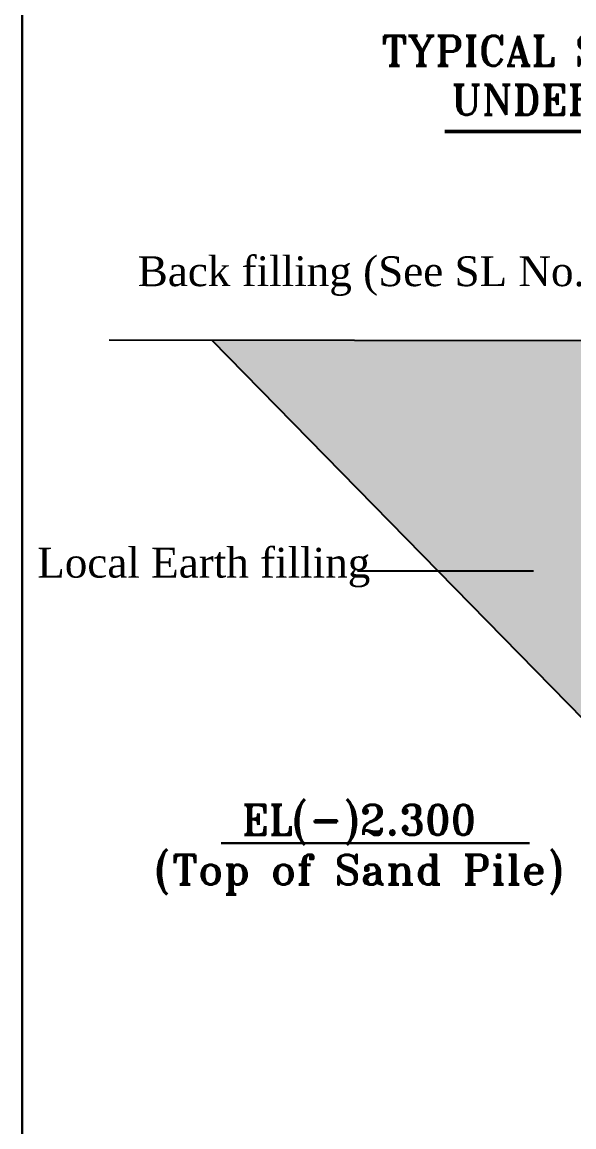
# Model space of a CAD drawing. Extents: x -1206532 to 786809, y -4288605 to 172932.
# Drawn here: x 417919 to 425683, y -4247131 to -4231597 of the extents above; entities that cross this region are included whole.
import ezdxf

# ---------------------------------------------------------------- set-up
doc = ezdxf.new("R2010")
doc.units = 0
doc.header["$LTSCALE"] = 300
doc.header["$MEASUREMENT"] = 0
doc.layers.get('0').update_dxf_attribs({"linetype": 'CONTINUOUS'})
doc.layers.add('LINE', color=7, linetype='CONTINUOUS')
doc.styles.add('BIG', font='ROMANT.SHX')
doc.dimstyles.new('3', dxfattribs={"dimtxt": 225, "dimasz": 350, "dimexe": 100, "dimexo": 25, "dimgap": 9, "dimtad": 0, "dimdec": 0, "dimzin": 0, "dimdsep": 46, "dimtxsty": 'Standard', "dimcen": 0, "dimclrd": 5, "dimclre": 6, "dimclrt": 1, "dimadec": 0, "dimazin": 0, "dimtfac": 1, "dimtdec": 0, "dimtofl": 0, "dimtmove": 2, "dimatfit": 3, "dimfxl": 1, "dimtolj": 1, "dimtzin": 0, "dimarcsym": 0})

msp = doc.modelspace()

# ---------------------------------------------------------------- hatches: boundary and pattern name
at = {"layer": 'LINE'}
h = msp.add_hatch(dxfattribs=at)
h.set_pattern_fill('AR-CONC', color=256, scale=50, style=0)
h.set_pattern_definition([(50, (-396280.5, -3706742.72), (358.63009, -31.37607), [37.5, -412.5]), (355, (-396280.5, -3706742.72), (-69.37567, 376.09607), [30, -330]), (100.4514, (-396250.6, -3706745.34), (289.25469, 344.71977), [31.8701, -350.57106]), (46.1842, (-396280.5, -3706642.7), (533.62052, -82.7595), [56.25, -618.75]), (96.6356, (-396236.03, -3706649.6), (467.33135, 487.05894), [47.80514, -525.8565]), (351.1842, (-396280.5, -3706642.7), (467.33097, 487.0593), [45, -495]), (21, (-396230.5, -3706667.72), (298.45353, -201.309445), [37.5, -412.5]), (326, (-396230.5, -3706667.72), (121.65767, 362.57502), [30, -330]), (71.4514, (-396205.63, -3706684.5), (420.11131, 161.26525), [31.8701, -350.57106]), (37.5, (-396280.5, -3706742.72), (6.079928, 166.446927), [0, -326, 0, -335, 0, -331.25]), (7.5, (-396280.5, -3706742.72), (131.53477, 197.205856), [0, -191, 0, -318.5, 0, -126.25]), (327.5, (-396392, -3706742.72), (266.911218, -11.277436), [0, -125, 0, -390, 0, -517.5]), (317.5, (-396442, -3706742.72), (291.593085, 50.05249), [0, -162.5, 0, -259, 0, -367.5])])
h.paths.add_polyline_path([(429206.732, -4236079.15), (420590.838, -4236071.455), (425853.88, -4241442.288), (429202.369, -4241442.288)])

# ---------------------------------------------------------------- linework, layer by layer
at = {"linetype": 'ByBlock', "lineweight": 30}
msp.add_lwpolyline([(417918.972, -4277260.338), (417918.972, -4218757.224), (500650.648, -4218757.224), (500650.648, -4277260.338), (417918.972, -4277260.338)], close=True, dxfattribs=at)
at = {"layer": 'LINE'}
for p, q in [((433770.251, -4236083.225), (419144.567, -4236070.163)), ((428168.997, -4243804.822), (420591.867, -4236072.505))]:
    msp.add_line(p, q, dxfattribs=at)
at = {"layer": 'LINE', "lineweight": 30}
msp.add_line((425056.282, -4243139.932), (420720.616, -4243139.932), dxfattribs=at)
at = {"layer": 'LINE', "const_width": 54}
msp.add_lwpolyline([(423863.332, -4233135.264), (434469.431, -4233135.264)], dxfattribs=at)

# ---------------------------------------------------------------- texts
at = {"layer": 'LINE', "style": 'BIG'}
for s, p in [('TYPICAL SECTION OF SAND FILL ', (422977.571, -4232210.07)), ('UNDER C/S RETURN WALL', (423956.748, -4232900.798))]:
    msp.add_text(s, height=420, dxfattribs=at).set_placement(p)
at = {"layer": 'LINE', "lineweight": 30, "char_height": 420, "width": 33750.0372, "attachment_point": 8, "style": 'BIG'}
for s, insert in [('{\\fTimes New Roman|b0|i0|c0|p18;Back filling (See SL No. 12 of Notes)}', (424355.841, -4235448.28)), ('{\\fTimes New Roman|b0|i0|c0|p18;Local Earth filling }', (420475.144, -4239546.412)), ('EL(-)2.300\\P(Top of Sand Pile)', (422660.328, -4243864.38))]:
    msp.add_mtext(s, dxfattribs=dict(at, insert=insert))

# ---------------------------------------------------------------- leaders
at = {"layer": 'LINE', "ltscale": 3}
msp.add_leader([(425113.176, -4239315.453), (422637.772, -4239315.453)], dimstyle='3', override={"dimtxt": 300, "dimasz": 500, "dimclrd": 0, "dimclre": 0, "dimclrt": 0}, dxfattribs=at)

doc.saveas('drawing.dxf')
